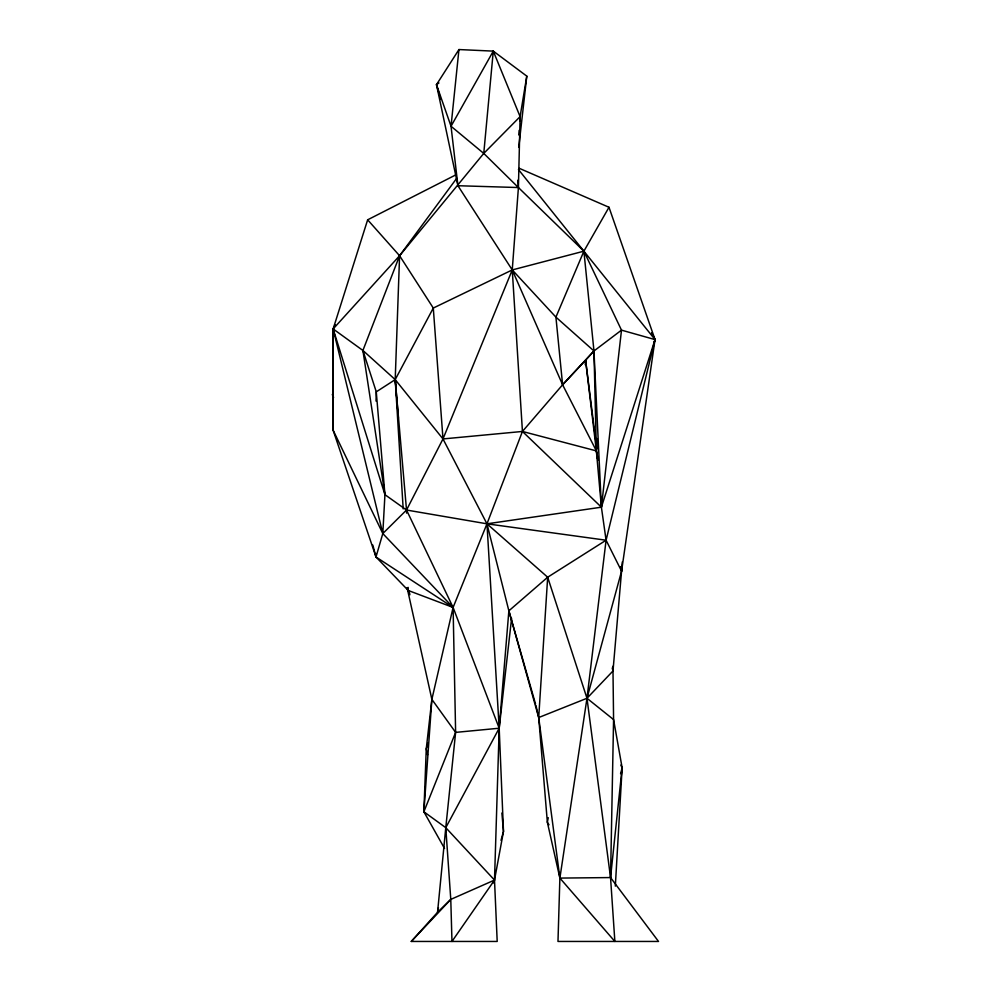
<?xml version="1.0" encoding="UTF-8"?>
<svg xmlns="http://www.w3.org/2000/svg" width="991" height="991" viewBox="0 0 991 991"><rect width="100%" height="100%" fill="white"/><g stroke="black" fill="none" stroke-linecap="round" stroke-linejoin="round"><path stroke-width="1.49" d="M409.617 593.188L408.23 590.463L375.998 556.992L333.075 430.082L333.137 328.95L367.649 219.816L455.786 174.887M598.267 459.911L596.371 450.893L562.603 384.781L512.248 269.936L457.929 185.726L436.486 84.644L458.944 49.55L493.283 51.123L526.791 76.134L520.102 116.616L518.417 187.547L512.248 269.936L522.443 431.457L486.965 523.818L453.098 607.446L431.865 699.373L426.266 748.812L423.875 811.778L444.525 848.445M376.035 401.095L376.27 391.841L362.904 350.455L333.137 328.95L335.206 324.862M535.958 705.518L538.708 717.534L547.354 822.245L559.878 878.088L614.866 941.45L610.543 877.568L613.578 719.59L612.995 670.969L621.568 571.15L655.026 339.591L583.897 251.181L518.417 187.547L457.929 185.726L451.029 126.253L493.283 51.123L520.102 116.616L483.757 153.419L399.584 255.728L333.137 328.95L384.942 494.67L406.521 510.031L486.965 523.818L499.191 728.224L503.49 831.424L494.509 880.082L450.781 899.407L437.551 912.302L411.277 941.45L497.197 941.45L494.509 880.082L499.191 728.224L508.866 610.828L486.965 523.818L442.989 438.939L395.211 379.627L362.904 350.455L399.584 255.728L456.764 178.231M367.649 219.816L399.584 255.728L395.211 379.627L403.188 508.903M519.309 168.334L608.994 207.268L583.897 251.181L512.248 269.936L433.29 308.052L395.211 379.627L376.27 391.841L384.942 494.67L382.799 533.554L375.998 556.992L453.098 607.446L499.191 728.224L445.777 827.671L437.551 912.302L438.48 907.768M615.324 886.14L622.137 767.827L613.578 719.59L586.982 698.271L547.676 577.22L486.965 523.818L601.401 507.194L655.026 339.591L608.994 207.268M653.664 343.988L655.026 339.591L621.493 330.139L593.968 350.975L585.582 360.142L596.371 450.893L601.401 507.194L606.083 540.219L547.676 577.22L538.708 717.534L559.878 878.088L557.983 941.45L658.519 941.45L610.543 877.568L586.982 698.271L606.083 540.219L655.026 339.591L651.582 332.703M493.506 882.931L494.509 880.082L445.777 827.671L423.875 811.778L431.865 699.373L407.09 587.601M518.801 134.974L519.123 130.391M519.779 121.199L520.102 116.616M597.325 438.592L596.371 450.893L597.437 458.511M585.223 364.738L585.582 360.142L562.603 384.781L522.443 431.457L442.989 438.939L406.521 510.031L382.799 533.554L453.098 607.446L455.625 732.386L445.777 827.671L450.781 899.407L451.97 941.45L494.509 880.082M620.824 765.089L622.137 767.827L610.543 877.568L559.878 878.088L586.982 698.271L621.568 571.15L622.298 561.947M517.736 180.251L518.417 187.547L483.757 153.419L493.283 51.123M483.757 153.419L451.029 126.253L458.944 49.55M518.739 147.399L526.791 76.134M511.591 618.285L499.191 728.224L455.625 732.386L431.865 699.373M399.584 255.728L433.29 308.052L442.989 438.939L512.248 269.936L555.914 317.132L593.968 350.975L562.603 384.781L555.914 317.132L583.897 251.181L593.968 350.975L596.371 450.893L522.443 431.457L601.401 507.194L621.493 330.139L583.897 251.181L518.429 169.511M548.258 817.699L547.354 822.245L549.002 824.809M620.564 773.748L622.137 767.827M501.012 840.343L503.49 831.424L501.88 813.004M333.286 397.614L332.48 394.629L333.323 391.68M428.124 743.027L426.266 748.812L427.555 754.869M423.875 811.778L455.625 732.386M411.277 941.45L450.781 899.407M612.735 666.336L612.995 670.969L586.982 698.271L538.708 717.534L508.866 610.828L547.676 577.22M440.685 99.459L436.486 84.644L438.951 82.947M486.965 523.818L606.083 540.219L621.568 571.15L620.626 566.641M408.168 587.378L408.23 590.463L453.098 607.446L406.521 510.031L395.211 379.627L398.394 418.165M408.23 590.463L409.915 594.736M332.48 394.629L333.571 397.515M436.486 84.644L451.029 126.253M508.866 610.828L535.536 704.044M372.814 545.075L375.998 556.992L375.862 553.907M620.787 568.177L621.568 571.15M612.227 667.996L612.995 670.969M362.904 350.455L384.942 494.67M585.582 360.142L596.842 449.034M445.777 827.671L446.284 832.192M593.968 350.975L601.401 507.194M406.521 510.031L406.595 513.127M333.137 328.95L333.075 430.082L382.799 533.554L333.137 328.95"/></g></svg>
